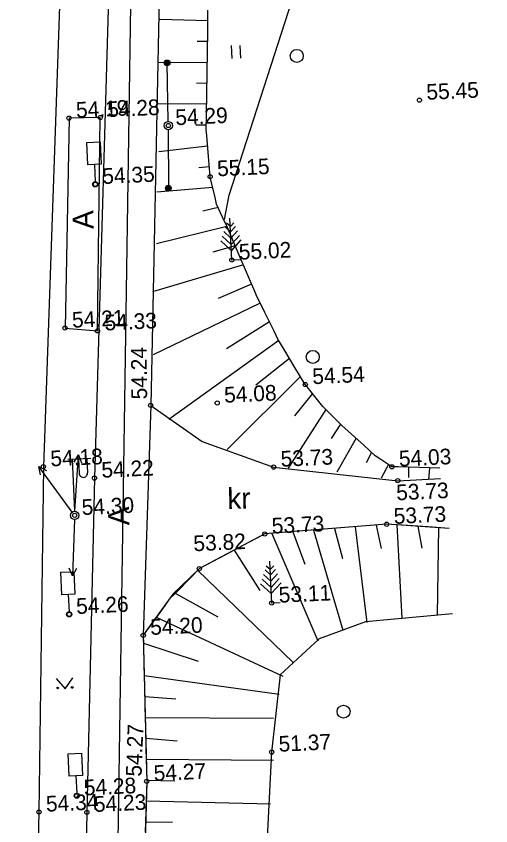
# Model space of a CAD drawing. Extents: x 640662 to 641600, y 6456491 to 6456983.
# Drawn here: x 641416.8 to 641439.5, y 6456852.5 to 6456891.25 of the extents above; entities that cross this region are included whole.
import ezdxf

# ---------------------------------------------------------------- set-up
doc = ezdxf.new("R2010")
doc.units = 0
for name, color, linetype in [('Level 10', 7, 'Continuous'), ('Level 12', 7, 'Continuous'), ('Level 13', 7, 'Continuous'), ('Level 17', 7, 'Continuous'), ('Level 30', 7, 'Continuous'), ('Level 31', 7, 'Continuous'), ('Level 41', 7, 'Continuous'), ('Level 42', 7, 'Continuous'), ('Level 46', 7, 'Continuous'), ('Level 54', 7, 'Continuous'), ('Level 58', 7, 'Continuous'), ('Level 63', 7, 'Continuous')]:
    doc.layers.add(name, color=color, linetype=linetype)

# ---------------------------------------------------------------- blocks, each defined once
blk = doc.blocks.new('VMURU_')
at = {"layer": 'Level 41'}
for p, q in [((-403, 505.28), (0, 0)), ((0, 0), (397, 505.28))]:
    blk.add_line(p, q, dxfattribs=at)
for centre, radius in [((-353, 55.28), 42.8), ((347, 55.28), 45.22)]:
    blk.add_circle(centre, radius, dxfattribs=at)
blk = doc.blocks.new('WMNOLO')
at = {"layer": 'Level 12'}
for points in [[(200, 0), (2900, 0)], [(2535.93, 176.13), (2900, 0), (2530.75, -176.23)]]:
    blk.add_lwpolyline(points, dxfattribs=at)
blk.add_circle((0, 0), 200, dxfattribs=at)
blk = doc.blocks.new('WSNOLO')
at = {"layer": 'Level 13'}
blk.add_lwpolyline([(200, 0), (3000, 0)], dxfattribs=at)
for centre, radius in [((0, 0), 200), ((3000, 0), 136), ((3000, 0), 121), ((3000, 0), 104), ((3000, 0), 90.1), ((3000, 0), 74.9), ((3000, 0), 61.3), ((3000, 0), 49.7), ((3000, 0), 34.8), ((3000, 0), 23.5), ((3000, 0), 13.2), ((3000, 0), 7.82)]:
    blk.add_circle(centre, radius, dxfattribs=at)
blk = doc.blocks.new('VMETS')
at = {"layer": 'Level 10'}
blk.add_circle((0, 0), 311, dxfattribs=at)
blk = doc.blocks.new('VHEIN_')
at = {"layer": 'Level 41'}
for p, q in [((0, 620.11), (0, 0)), ((405.61, 608.83), (405.61, 0))]:
    blk.add_line(p, q, dxfattribs=at)

msp = doc.modelspace()

# ---------------------------------------------------------------- linework, layer by layer
at = {"layer": 'Level 10'}
for p, q in [((641427.114, 6456879.576), (641427.025, 6456881.573)), ((641427.042, 6456881.174), (641426.853, 6456881.347)), ((641427.042, 6456881.174), (641427.215, 6456881.363)), ((641427.054, 6456880.924), (641427.291, 6456881.184)), ((641427.067, 6456880.624), (641426.723, 6456880.939)), ((641427.054, 6456880.924), (641426.794, 6456881.161)), ((641427.067, 6456880.624), (641427.382, 6456880.968)), ((641427.094, 6456880.025), (641426.581, 6456880.494)), ((641427.08, 6456880.325), (641426.652, 6456880.717)), ((641427.08, 6456880.325), (641427.472, 6456880.753)), ((641427.094, 6456880.025), (641427.563, 6456880.538)), ((641427.514, 6456879.593), (641427.114, 6456879.576)), ((641427.114, 6456879.576), (641427.114, 6456879.576)), ((641428.95, 6456864.76), (641428.762, 6456864.933)), ((641429.022, 6456863.162), (641428.933, 6456865.16)), ((641428.95, 6456864.76), (641429.123, 6456864.949)), ((641428.975, 6456864.211), (641428.631, 6456864.526)), ((641428.962, 6456864.511), (641428.702, 6456864.748)), ((641428.962, 6456864.511), (641429.199, 6456864.77)), ((641428.975, 6456864.211), (641429.29, 6456864.555)), ((641428.989, 6456863.911), (641428.56, 6456864.303)), ((641428.989, 6456863.911), (641429.38, 6456864.34)), ((641429.002, 6456863.612), (641428.489, 6456864.081)), ((641429.002, 6456863.612), (641429.471, 6456864.125)), ((641429.422, 6456863.18), (641429.022, 6456863.162)), ((641429.022, 6456863.162), (641429.022, 6456863.162))]:
    msp.add_line(p, q, dxfattribs=at)
at = {"layer": 'Level 12'}
for p, q in [((641419.274, 6456870.045), (641420.373, 6456870.094)), ((641419.474, 6456870.054), (641419.586, 6456867.557)), ((641419.774, 6456870.068), (641419.805, 6456869.368)), ((641420.173, 6456870.085), (641420.205, 6456869.386)), ((641419.595, 6456867.357), (641419.595, 6456867.357))]:
    msp.add_line(p, q, dxfattribs=at)
msp.add_circle((641419.595, 6456867.357), 0.2, dxfattribs=at)
msp.add_arc((641420.005, 6456869.377), 0.2, 182.5033, 2.6247, dxfattribs=at)
at = {"layer": 'Level 13'}
msp.add_line((641424.075, 6456886.012), (641424.075, 6456886.012), dxfattribs=at)
msp.add_circle((641424.075, 6456886.012), 0.198, dxfattribs=at)
at = {"layer": 'Level 17'}
msp.add_lwpolyline([(641421.68, 6456851.782), (641423.003, 6456939.153)], dxfattribs=at)
at = {"layer": 'Level 30'}
for p, q in [((641419.323, 6456886.367), (641419.323, 6456886.367)), ((641420.817, 6456886.397), (641420.817, 6456886.397)), ((641419.133, 6456876.321), (641419.133, 6456876.321)), ((641420.688, 6456876.187), (641420.688, 6456876.187)), ((641423.23, 6456872.623), (641423.23, 6456872.623)), ((641418.097, 6456869.686), (641418.097, 6456869.686)), ((641429.114, 6456869.669), (641429.114, 6456869.669)), ((641420.541, 6456869.142), (641420.541, 6456869.142)), ((641435.053, 6456869.018), (641435.053, 6456869.018)), ((641434.524, 6456866.933), (641434.524, 6456866.933)), ((641428.689, 6456866.468), (641428.689, 6456866.468)), ((641425.56, 6456864.809), (641425.56, 6456864.809)), ((641422.875, 6456861.62), (641422.875, 6456861.62)), ((641423.04, 6456854.63), (641423.04, 6456854.63)), ((641417.885, 6456853.162), (641417.885, 6456853.162)), ((641420.179, 6456853.146), (641420.179, 6456853.146))]:
    msp.add_line(p, q, dxfattribs=at)
for points in [[(641506.12, 6456867.809), (641499.607, 6456871.917), (641476.905, 6456887.974), (641466.462, 6456895.253), (641452.2, 6456905.029), (641433.437, 6456917.445), (641428.856, 6456918.934), (641426.619, 6456918.437), (641424.958, 6456917.092), (641424.435, 6456916.342), (641423.74, 6456896.831), (641423.23, 6456872.623)], [(641421.809, 6456913.6), (641421.35, 6456897.061), (641420.541, 6456869.142)], [(641419.071, 6456897.699), (641418.097, 6456869.686), (641417.885, 6456853.162), (641417.349, 6456830.795), (641416.796, 6456802.559)], [(641420.817, 6456886.397), (641419.323, 6456886.367), (641419.133, 6456876.321), (641420.688, 6456876.187), (641420.817, 6456886.397)], [(641423.23, 6456872.623), (641422.875, 6456861.62), (641423.04, 6456854.63)], [(641423.23, 6456872.623), (641425.7, 6456870.9), (641429.114, 6456869.669), (641435.053, 6456869.018), (641437.095, 6456869.115)], [(641420.541, 6456869.142), (641420.179, 6456853.146), (641419.727, 6456830.317), (641419.156, 6456803.341), (641418.866, 6456782.589)], [(641437.507, 6456866.737), (641434.524, 6456866.933), (641428.689, 6456866.468), (641425.56, 6456864.809), (641424.294, 6456863.592), (641422.875, 6456861.62)], [(641423.04, 6456854.63), (641422.784, 6456845.455)]]:
    msp.add_lwpolyline(points, dxfattribs=at)
at = {"layer": 'Level 31'}
for p, q in [((641436.088, 6456887.227), (641436.088, 6456887.227)), ((641426.413, 6456872.732), (641426.413, 6456872.732))]:
    msp.add_line(p, q, dxfattribs=at)
for centre in [(641436.088, 6456887.227), (641426.076, 6456883.568), (641423.23, 6456872.623), (641426.413, 6456872.732), (641434.771, 6456869.684), (641435.053, 6456869.018), (641425.56, 6456864.809), (641429.016, 6456856.03), (641423.04, 6456854.63)]:
    msp.add_circle(centre, 0.1, dxfattribs=at)
at = {"layer": 'Level 41'}
msp.add_line((641429.016, 6456856.03), (641429.016, 6456856.03), dxfattribs=at)
msp.add_lwpolyline([(641426.765, 6456881.518), (641426.989, 6456882.679), (641430.16, 6456892.522), (641430.024, 6456898.007), (641429.506, 6456900.041), (641427.793, 6456905.665), (641427.387, 6456909.303), (641428.618, 6456910.041), (641431.122, 6456909.949), (641432.734, 6456909.43), (641452.922, 6456902.42)], dxfattribs=at)
at = {"layer": 'Level 42'}
for p, q in [((641425.958, 6456890.527), (641425.972, 6456891.527)), ((641425.965, 6456891.027), (641423.666, 6456891.095)), ((641425.944, 6456889.527), (641425.958, 6456890.527)), ((641425.951, 6456890.027), (641425.451, 6456890.034)), ((641425.929, 6456888.528), (641425.944, 6456889.527)), ((641425.937, 6456889.027), (641423.565, 6456889.019)), ((641425.915, 6456887.528), (641425.929, 6456888.528)), ((641425.922, 6456888.028), (641425.422, 6456888.035)), ((641425.901, 6456886.528), (641425.915, 6456887.528)), ((641425.908, 6456887.028), (641423.589, 6456887.046)), ((641425.894, 6456886.028), (641425.394, 6456886.035)), ((641425.996, 6456884.533), (641425.913, 6456885.529)), ((641425.955, 6456885.031), (641423.627, 6456884.75)), ((641426.038, 6456884.034), (641425.539, 6456883.993)), ((641426.076, 6456883.568), (641426.076, 6456883.568)), ((641426.31, 6456882.563), (641426.084, 6456883.537)), ((641426.197, 6456883.05), (641423.521, 6456882.818)), ((641426.458, 6456882.088), (641425.728, 6456881.914)), ((641426.877, 6456881.18), (641423.501, 6456880.358)), ((641427.469, 6456879.802), (641427.074, 6456880.721)), ((641427.272, 6456880.261), (641426.204, 6456879.961)), ((641427.863, 6456878.883), (641427.469, 6456879.802)), ((641427.666, 6456879.342), (641423.313, 6456878.052)), ((641428.257, 6456877.964), (641427.863, 6456878.883)), ((641428.06, 6456878.423), (641426.465, 6456877.74)), ((641428.474, 6456877.514), (641423.351, 6456875.043)), ((641429.134, 6456876.167), (641428.694, 6456877.065)), ((641428.914, 6456876.616), (641426.864, 6456875.331)), ((641429.36, 6456875.721), (641424.105, 6456871.938)), ((641430.135, 6456874.437), (641429.619, 6456875.293)), ((641429.877, 6456874.865), (641428.268, 6456873.582)), ((641430.393, 6456874.009), (641426.886, 6456870.51)), ((641430.629, 6456873.618), (641430.629, 6456873.618)), ((641431.278, 6456872.801), (641430.656, 6456873.584)), ((641430.967, 6456873.193), (641430.109, 6456872.117)), ((641431.607, 6456872.426), (641429.801, 6456869.612)), ((641432.318, 6456871.722), (641431.872, 6456871.031)), ((641433.424, 6456870.71), (641432.685, 6456871.383)), ((641433.054, 6456871.046), (641432.138, 6456869.425)), ((641433.793, 6456870.373), (641433.538, 6456869.879)), ((641434.606, 6456869.794), (641434.251, 6456869.135)), ((641434.771, 6456869.684), (641434.771, 6456869.684)), ((641436.072, 6456869.65), (641435.073, 6456869.676)), ((641435.572, 6456869.663), (641435.559, 6456869.164)), ((641437.072, 6456869.624), (641436.072, 6456869.65)), ((641436.572, 6456869.637), (641436.517, 6456869.074)), ((641433.517, 6456866.852), (641432.52, 6456866.773)), ((641434.514, 6456866.932), (641433.517, 6456866.852)), ((641434.015, 6456866.892), (641434.263, 6456865.766)), ((641435.013, 6456866.901), (641435.254, 6456862.441)), ((641436.509, 6456866.803), (641435.511, 6456866.868)), ((641429.032, 6456866.495), (641431.222, 6456861.354)), ((641430.527, 6456866.614), (641429.53, 6456866.535)), ((641430.028, 6456866.575), (641430.605, 6456865.019)), ((641431.523, 6456866.694), (641430.527, 6456866.614)), ((641431.025, 6456866.654), (641432.43, 6456861.861)), ((641432.52, 6456866.773), (641431.523, 6456866.694)), ((641432.022, 6456866.733), (641432.406, 6456865.294)), ((641433.019, 6456866.813), (641433.579, 6456862.237)), ((641436.01, 6456866.835), (641436.205, 6456865.788)), ((641437.507, 6456866.737), (641436.509, 6456866.803)), ((641437.008, 6456866.77), (641436.932, 6456862.581)), ((641428.551, 6456866.395), (641427.668, 6456865.926)), ((641427.668, 6456865.926), (641426.784, 6456865.458)), ((641427.226, 6456865.692), (641428.459, 6456863.757)), ((641426.784, 6456865.458), (641425.901, 6456864.989)), ((641425.48, 6456864.727), (641430.038, 6456860.329)), ((641425.129, 6456864.371), (641424.427, 6456863.659)), ((641424.401, 6456863.632), (641426.443, 6456862.5)), ((641423.79, 6456862.892), (641423.206, 6456862.08)), ((641423.498, 6456862.486), (641429.55, 6456859.659)), ((641422.884, 6456861.239), (641425.502, 6456860.385)), ((641422.885, 6456861.188), (641422.909, 6456860.188)), ((641422.909, 6456860.188), (641422.932, 6456859.188)), ((641422.92, 6456859.688), (641429.38, 6456858.795)), ((641422.932, 6456859.188), (641422.956, 6456858.189)), ((641422.944, 6456858.689), (641424.436, 6456858.574)), ((641422.956, 6456858.189), (641422.98, 6456857.189)), ((641422.968, 6456857.689), (641429.108, 6456857.649)), ((641422.98, 6456857.189), (641423.003, 6456856.19)), ((641422.992, 6456856.689), (641424.493, 6456856.568)), ((641423.003, 6456856.19), (641423.027, 6456855.19)), ((641423.015, 6456855.69), (641429.101, 6456855.64)), ((641423.039, 6456854.69), (641424.385, 6456854.651)), ((641423.028, 6456854.19), (641423, 6456853.191)), ((641423.014, 6456853.691), (641428.967, 6456853.561)), ((641423, 6456853.191), (641422.972, 6456852.191)), ((641422.986, 6456852.691), (641424.279, 6456852.67))]:
    msp.add_line(p, q, dxfattribs=at)
for points in [[(641425.913, 6456885.529), (641425.891, 6456885.802), (641425.901, 6456886.528)], [(641426.084, 6456883.537), (641426.076, 6456883.568), (641425.996, 6456884.533)], [(641426.668, 6456881.634), (641426.381, 6456882.254), (641426.31, 6456882.563)], [(641427.074, 6456880.721), (641426.885, 6456881.164), (641426.668, 6456881.634)], [(641428.694, 6456877.065), (641428.278, 6456877.915), (641428.257, 6456877.964)], [(641429.619, 6456875.293), (641429.316, 6456875.796), (641429.134, 6456876.167)], [(641430.656, 6456873.584), (641430.629, 6456873.618), (641430.135, 6456874.437)], [(641431.962, 6456872.074), (641431.469, 6456872.561), (641431.278, 6456872.801)], [(641432.685, 6456871.383), (641432.377, 6456871.664), (641431.962, 6456872.074)], [(641434.188, 6456870.069), (641433.968, 6456870.214), (641433.424, 6456870.71)], [(641435.073, 6456869.676), (641434.771, 6456869.684), (641434.188, 6456870.069)], [(641435.511, 6456866.868), (641434.524, 6456866.933), (641434.514, 6456866.932)], [(641429.53, 6456866.535), (641428.689, 6456866.468), (641428.551, 6456866.395)], [(641425.901, 6456864.989), (641425.56, 6456864.809), (641425.129, 6456864.371)], [(641424.427, 6456863.659), (641424.113, 6456863.341), (641423.79, 6456862.892)], [(641437.668, 6456862.647), (641433.502, 6456862.256), (641431.294, 6456861.443), (641429.432, 6456859.727), (641429.016, 6456856.03), (641427.667, 6456829.552)], [(641423.206, 6456862.08), (641422.875, 6456861.62), (641422.885, 6456861.188)], [(641423.027, 6456855.19), (641423.04, 6456854.63), (641423.028, 6456854.19)]]:
    msp.add_lwpolyline(points, dxfattribs=at)
at = {"layer": 'Level 46'}
for p, q in [((641420.539, 6456884.148), (641420.575, 6456883.325)), ((641420.581, 6456883.199), (641420.581, 6456883.199)), ((641419.29, 6456863.572), (641419.327, 6456862.748)), ((641419.332, 6456862.622), (641419.332, 6456862.622)), ((641419.654, 6456854.889), (641419.691, 6456854.066)), ((641419.696, 6456853.94), (641419.696, 6456853.94))]:
    msp.add_line(p, q, dxfattribs=at)
for points in [[(641420.174, 6456885.209), (641420.807, 6456885.238), (641420.855, 6456884.162), (641420.222, 6456884.134)], [(641418.925, 6456864.633), (641419.558, 6456864.661), (641419.606, 6456863.586), (641418.974, 6456863.558)], [(641419.289, 6456855.95), (641419.922, 6456855.979), (641419.97, 6456854.903), (641419.337, 6456854.875)]]:
    msp.add_lwpolyline(points, close=True, dxfattribs=at)
for centre in [(641420.581, 6456883.199), (641419.332, 6456862.622), (641419.696, 6456853.94)]:
    msp.add_circle(centre, 0.126, dxfattribs=at)
at = {"layer": 'Level 54'}
for centre in [(641436.088, 6456887.227), (641419.323, 6456886.367), (641420.817, 6456886.397), (641424.075, 6456886.012), (641420.581, 6456883.199), (641427.114, 6456879.576), (641419.133, 6456876.321), (641420.688, 6456876.187), (641430.629, 6456873.618), (641426.413, 6456872.732), (641418.097, 6456869.686), (641429.114, 6456869.669), (641420.541, 6456869.142), (641419.595, 6456867.357), (641434.524, 6456866.933), (641428.689, 6456866.468), (641429.022, 6456863.162), (641419.332, 6456862.622), (641422.875, 6456861.62), (641419.696, 6456853.94), (641417.885, 6456853.162), (641420.179, 6456853.146)]:
    msp.add_circle(centre, 0.1, dxfattribs=at)

# ---------------------------------------------------------------- block references
at = {"layer": 'Level 12', "xscale": 0.000999898662277802, "yscale": 0.000999898662277802}
for rotation in [86.5480343728356, 126.1232703778751, -91.94857264273472]:
    msp.add_blockref('WMNOLO', (641419.595, 6456867.357), dxfattribs=dict(at, rotation=rotation))
at = {"layer": 'Level 13', "yscale": 0.0009998986622778022}
for xscale, rotation in [(0.000999898662277802, 91.16476348638714), (0.0009998986622778018, -89.99711921273162)]:
    msp.add_blockref('WSNOLO', (641424.075, 6456886.012), dxfattribs=dict(at, xscale=xscale, rotation=rotation))
at = {"layer": 'Level 41', "xscale": 0.0009998986622778018, "yscale": 0.000999898662277802, "rotation": 2.563989337780391}
for name, p in [('VHEIN_', (641427.115, 6456889.216)), ('VMETS', (641430.221, 6456889.347)), ('VMETS', (641430.988, 6456874.939)), ('VMURU_', (641419.134, 6456859.058)), ('VMETS', (641432.458, 6456857.965))]:
    msp.add_blockref(name, p, dxfattribs=at)

# ---------------------------------------------------------------- texts
at = {"layer": 'Level 31'}
for s, rotation, p in [('55.45', 2.564, (641436.437, 6456887.243)), ('55.15', 2.564, (641426.426, 6456883.583)), ('54.24', 90.5899, (641423.061, 6456872.91)), ('54.08', 2.564, (641426.762, 6456872.748)), ('54.03', 2.564, (641435.121, 6456869.7)), ('53.73', 2.564, (641434.993, 6456868.077)), ('53.82', 2.564, (641425.29, 6456865.639)), ('54.27', 87.8417, (641422.791, 6456854.847)), ('51.37', 2.564, (641429.366, 6456856.046)), ('54.27', 2.564, (641423.39, 6456854.645))]:
    msp.add_text(s, height=0.7499, rotation=rotation, dxfattribs=at).set_placement(p)
at = {"layer": 'Level 58'}
for s, height, rotation, p in [('A', 1, 91.1054, (641420.501, 6456881.068)), ('kr', 0.9999, 1.1054, (641426.907, 6456867.666)), ('A', 1, 91.1054, (641422.205, 6456866.889))]:
    msp.add_text(s, height=height, rotation=rotation, dxfattribs=at).set_placement(p)
at = {"layer": 'Level 63'}
for s, p in [('54.19', (641419.673, 6456886.383)), ('54.28', (641421.167, 6456886.413)), ('54.29', (641424.425, 6456886.028)), ('54.35', (641420.931, 6456883.214)), ('55.02', (641427.464, 6456879.591)), ('54.21', (641419.483, 6456876.336)), ('54.33', (641421.037, 6456876.203)), ('54.54', (641430.978, 6456873.634)), ('54.18', (641418.447, 6456869.702)), ('53.73', (641429.464, 6456869.685)), ('54.22', (641420.89, 6456869.158)), ('54.30', (641419.945, 6456867.373)), ('53.73', (641434.874, 6456866.948)), ('53.73', (641429.038, 6456866.484)), ('53.11', (641429.372, 6456863.178)), ('54.26', (641419.682, 6456862.638)), ('54.20', (641423.224, 6456861.635)), ('54.28', (641420.046, 6456853.955)), ('54.34', (641418.235, 6456853.178)), ('54.23', (641420.529, 6456853.162))]:
    msp.add_text(s, height=0.7499, rotation=2.564, dxfattribs=at).set_placement(p)

doc.saveas('drawing.dxf')
